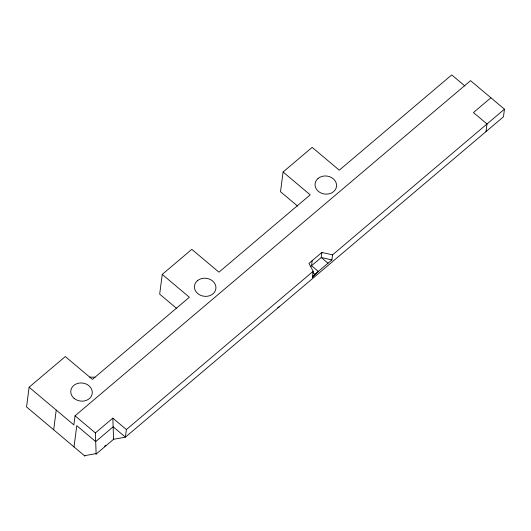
<?xml version="1.0" encoding="UTF-8"?>
<svg xmlns="http://www.w3.org/2000/svg" width="531" height="531" viewBox="0 0 531 531"><rect width="100%" height="100%" fill="white"/><g stroke="black" fill="none" stroke-linecap="round" stroke-linejoin="round"><path stroke-width="0.8" d="M29.112 387.225L26.55 406.952L84.914 456.096L84.628 455.678L95.852 453.653L96.138 454.071L113.581 439.283L125.416 437.152L503.468 116.78L504.45 109.194L470.546 80.646L75.044 415.806L73.862 424.906L29.112 387.225L65.3 356.56L92.427 379.393L189.361 297.247L162.24 274.408L191.817 249.344L218.945 272.177L310.21 194.837L283.083 171.998L312.168 147.359L339.289 170.192L451.735 74.904L464.957 86.035M53.671 429.791L56.233 410.065M74.015 446.916L76.776 425.676L95.693 441.606L113.143 426.818L125.416 437.152L126.398 429.566L313.164 271.295L308.969 263.396L321.892 252.444L332.552 254.867L504.45 109.194M162.24 274.408L159.678 294.134L176.704 308.478M283.083 171.998L280.521 191.724L297.552 206.068M312.195 260.655L311.544 265.712L310.456 266.708M332.552 254.867L331.895 259.925L318.321 271.421L312.374 277.361L313.164 271.295M321.892 252.444L321.235 257.502L311.544 265.712L318.321 271.421L312.474 276.605M486.018 131.562L487 123.975L473.44 112.559L490.89 97.77M312.374 277.361L315.056 274.414L312.593 272.337M96.138 454.071L95.388 432.931L112.837 418.143L126.398 429.566M104.574 446.259L105.822 445.204M277.72 307.436L279.22 306.812M89.712 377.11L95.009 377.202M331.895 259.925L321.235 257.502L328.019 263.21M75.044 415.806L95.388 432.931M113.295 438.865L113.581 439.283L112.837 418.143M317.996 178.496L316.343 180.354A10.799 9.067 7.4 0 0 326.094 194.147L328.875 193.881A10.799 9.067 7.4 0 0 334.995 180.646A10.799 9.067 7.4 0 0 317.996 178.496M197.379 280.713L195.72 282.565A10.799 9.067 7.4 0 0 202.643 296.019L205.437 296.378A10.799 9.067 7.4 0 0 215.028 283.972A10.799 9.067 7.4 0 0 197.379 280.713M74.048 398.316A10.799 9.067 7.4 0 0 91.982 394.659A10.799 9.067 7.4 0 0 78.568 383.209A10.799 9.067 7.4 0 0 74.048 398.316"/></g></svg>
